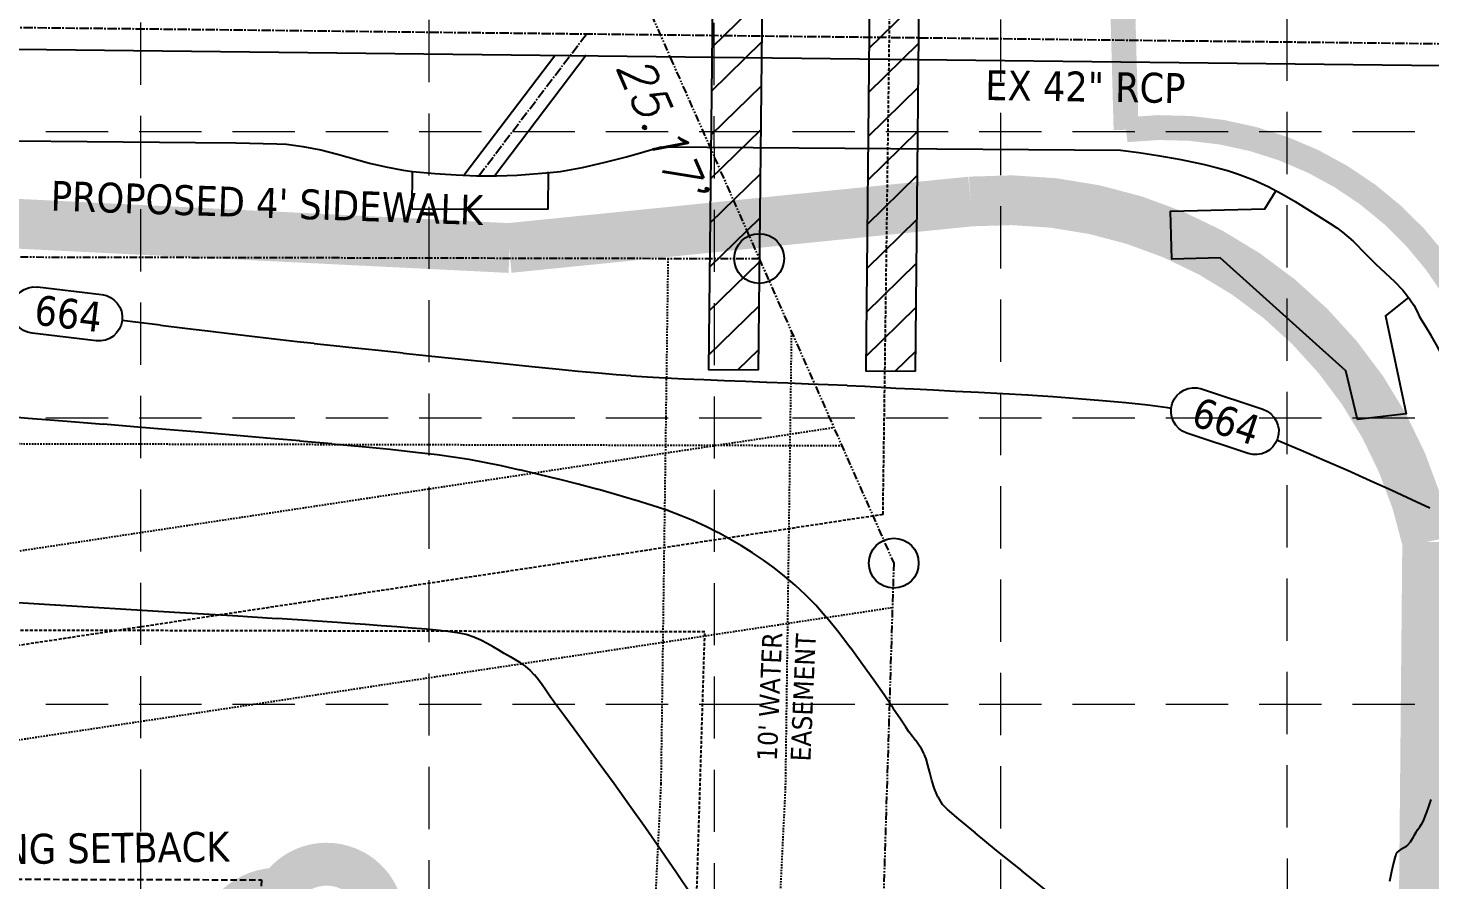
# Model space of a CAD drawing. Header units: inches. Extents: x 6967 to 7890, y 13663 to 15138.
# Drawn here: x 7672.6 to 7785.3, y 14225.4 to 14293.8 of the extents above; entities that cross this region are included whole.
import ezdxf
from ezdxf.enums import TextEntityAlignment as Align

# ---------------------------------------------------------------- set-up
doc = ezdxf.new("R2010")
doc.units = ezdxf.units.IN
doc.header["$MEASUREMENT"] = 0
for name, pattern in [('CENTER2', [1.125, 0.75, -0.125, 0.125, -0.125]), ('DASHED', [0.75, 0.5, -0.25]), ('DASHED2', [0.375, 0.25, -0.125]), ('HIDDEN', [0.375, 0.25, -0.125]), ('xGWI003pt$0$HIDDEN2', [0.1875, 0.125, -0.0625]), ('xGWI003pt$0$PHANTOM2', [1.25, 0.625, -0.125, 0.125, -0.125, 0.125, -0.125]), ('XGWI003WS$0$DASHED2', [0.375, 0.25, -0.125])]:
    doc.linetypes.add(name, pattern=pattern)
for name, color, linetype in [('C-ANNO-EASE-N', 6, 'Continuous'), ('C-ANNO-STRM-N', 7, 'Continuous'), ('C-SITE-BLDG-STBK-N', 7, 'DASHED'), ('C-SITE-LSCP-STBK-N', 2, 'HIDDEN'), ('C-SITE-STBK-LSCP-N', 7, 'DASHED2'), ('EC', 35, 'Continuous'), ('GRID', 254, 'HIDDEN'), ('INLET PROTECTION', 5, 'Continuous'), ('LIMITS OF DISTURBANCE', 1, 'HIDDEN'), ('PC', 35, 'Continuous'), ('SILT FENCE', 200, 'Continuous'), ('V-ROAD-BACK-P', 2, 'Continuous'), ('V-STRM-CNTR-E', 11, 'CENTER2'), ('V-STRM-INLT-E', 15, 'Continuous'), ('V-STRM-UNDR-E', 15, 'Continuous'), ('xGWI003pt$0$C-BNDY-E', 3, 'xGWI003pt$0$PHANTOM2'), ('xGWI003pt$0$C-EASE-SSWR-N', 7, 'xGWI003pt$0$HIDDEN2'), ('xGWI003pt$0$C-EASE-WATR-N', 2, 'xGWI003pt$0$HIDDEN2'), ('xGWI003pt$0$C-ESMT-ELEC', 14, 'xGWI003pt$0$HIDDEN2'), ('xGWI003pt$0$C-RWAY-DCTD-E', 6, 'xGWI003pt$0$PHANTOM2'), ('xGWI003pt$0$FROW-DIM', 1, 'Continuous'), ('XGWI003WS$0$C-SSWR-MAIN-N', 3, 'XGWI003WS$0$DASHED2'), ('XGWI003WS$0$C-UTIL-BORE-N', 6, 'Continuous')]:
    doc.layers.add(name, color=color, linetype=linetype)
doc.styles.add('L100', font='TAHOMA.TTF', dxfattribs={"height": 4})
doc.styles.add('L40', font='TAHOMA.TTF', dxfattribs={"height": 1.6})
doc.styles.add('L50', font='TAHOMA.TTF', dxfattribs={"height": 2})
doc.styles.add('L60', font='TAHOMA.TTF', dxfattribs={"height": 2.4})
doc.styles.add('xGWI003pt$0$TEXT80', font='simplex.shx', dxfattribs={"oblique": 13, "height": 112})

msp = doc.modelspace()

# ---------------------------------------------------------------- hatches: boundary and pattern name
at = {"layer": 'XGWI003WS$0$C-UTIL-BORE-N'}
h = msp.add_hatch(dxfattribs=at)
h.set_pattern_fill('ANSI31', color=256, scale=20, angle=-0.5862, style=0)
h.set_pattern_definition([(44.413774, (-146.4513, 79.9115), (-1.7495877, 1.78576116), [])])
h.paths.add_polyline_path([(7743.97, 14266.24), (7745.6, 14431.23), (7741.6, 14431.26), (7739.97, 14266.27)])
h = msp.add_hatch(dxfattribs=at)
h.set_pattern_fill('ANSI31', color=256, scale=20, angle=-0.643, style=0)
h.set_pattern_definition([(44.356957, (-173.1588, 87.8438), (-1.747816, 1.78749525), [])])
h.paths.add_polyline_path([(7731.34, 14266.35), (7733.02, 14421.34), (7729.02, 14421.37), (7727.34, 14266.38)])

# ---------------------------------------------------------------- linework, layer by layer
at = {"layer": 'C-SITE-BLDG-STBK-N'}
for p, q in [((7654.42, 14225.45), (7691.41, 14225.37)), ((7691.41, 14225.37), (7685.32, 14027.58))]:
    msp.add_line(p, q, dxfattribs=at)
at = {"layer": 'C-SITE-LSCP-STBK-N', "color": 253}
for p, q in [((7727.04, 14245.29), (7654.47, 14245.45)), ((7719.75, 14008.77), (7727.04, 14245.29))]:
    msp.add_line(p, q, dxfattribs=at)
at = {"layer": 'defpoints'}
for centre in [(7731.4, 14275.28), (7742.22, 14250.81)]:
    msp.add_circle(centre, 2, dxfattribs=at)
at = {"layer": 'EC', "color": 35, "elevation": 664}
for points in [[(7785.38, 14231.83), (7785.19, 14231.25)], [(7785.01, 14230.74), (7784.85, 14230.33)], [(7784.73, 14230.06), (7784.6, 14229.81)], [(7783.71, 14228.4), (7783.5, 14228.16)], [(7783.87, 14228.65), (7783.71, 14228.4)], [(7784.33, 14229.4), (7784.18, 14229.17)], [(7782.23, 14226.04), (7782.05, 14225.22)]]:
    msp.add_lwpolyline(points, dxfattribs=at)
at = {"layer": 'EC', "color": 35, "extrusion": (0.941402, -0.337287, 0), "elevation": 2528.98}
msp.add_lwpolyline([(16023.17, 664), (16022.62, 664)], dxfattribs=at)
at = {"layer": 'EC', "color": 35, "extrusion": (0.822625, -0.568584, 0), "elevation": -1687.01}
msp.add_lwpolyline([(16131.76, 664), (16131.51, 664)], dxfattribs=at)
at = {"layer": 'EC', "color": 35, "extrusion": (0.846026, -0.533142, 0), "elevation": -1000.53}
msp.add_lwpolyline([(16189.09, 664), (16188.84, 664)], dxfattribs=at)
at = {"layer": 'EC', "color": 35, "extrusion": (0.919283, -0.393597, 0), "elevation": 1555.47}
msp.add_lwpolyline([(16145.79, 664), (16145.5, 664)], dxfattribs=at)
at = {"layer": 'EC', "color": 35, "extrusion": (0.862813, -0.505524, 0), "elevation": -476.9}
msp.add_lwpolyline([(16211.88, 664), (16211.59, 664)], dxfattribs=at)
at = {"layer": 'EC', "color": 35, "extrusion": (0.8549, -0.518792, 0), "elevation": -727.29}
msp.add_lwpolyline([(16202.89, 664), (16202.58, 664)], dxfattribs=at)
at = {"layer": 'EC', "color": 35, "extrusion": (0.933605, -0.358303, 0), "elevation": 2168.13}
msp.add_lwpolyline([(16071.39, 664), (16071.11, 664)], dxfattribs=at)
at = {"layer": 'EC', "color": 35, "extrusion": (0.729327, -0.684165, 0), "elevation": -4057.89}
msp.add_lwpolyline([(15701.37, 664), (15701.09, 664)], dxfattribs=at)
at = {"layer": 'EC', "color": 35, "extrusion": (0.524746, -0.851259, 0), "elevation": -8027.47}
msp.add_lwpolyline([(14091.37, 664), (14091.11, 664)], dxfattribs=at)
at = {"layer": 'EC', "color": 35, "extrusion": (0.487101, -0.873346, 0), "elevation": -8634.7}
msp.add_lwpolyline([(13727.94, 664), (13727.67, 664)], dxfattribs=at)
at = {"layer": 'EC', "color": 35, "extrusion": (0.629684, -0.776851, 0), "elevation": -6152.01}
msp.add_lwpolyline([(15005.87, 664), (15005.57, 664)], dxfattribs=at)
at = {"layer": 'EC', "color": 35, "extrusion": (0.975448, -0.220231, 0), "elevation": 4458.14}
msp.add_lwpolyline([(15591.35, 664), (15590.65, 664)], dxfattribs=at)
at = {"layer": 'EC', "color": 35, "extrusion": (0.968078, -0.25065, 0), "elevation": 3968.02}
msp.add_lwpolyline([(15723.75, 664), (15723.23, 664)], dxfattribs=at)
at = {"layer": 'GRID', "color": 252, "linetype": 'HIDDEN', "lineweight": 0, "ltscale": 20}
for p, q in [((7704.94, 13779.45), (7704.77, 15114.09)), ((7727.82, 13779.21), (7727.77, 15114.09)), ((7750.84, 13779.49), (7750.77, 15114.09)), ((7773.89, 13779.57), (7773.77, 15114.09)), ((7681.73, 13779.24), (7681.66, 15113.57)), ((6991.59, 14285.49), (7865.68, 14285.49)), ((6991.59, 14262.49), (7865.68, 14262.49)), ((6991.59, 14239.48), (7865.68, 14239.48))]:
    msp.add_line(p, q, dxfattribs=at)
at = {"layer": 'INLET PROTECTION', "color": 170, "ltscale": 100, "const_width": 3.45}
msp.add_lwpolyline([(7701.16, 14221.8, 0.520567), (7701.16, 14221.8, 0.765195), (7692.88, 14224.62, 0.417879), (7687.8, 14219.7, 0.6649), (7693.08, 14212.38, 0.744833), (7699.52, 14204.6, 0.975642), (7708.53, 14204.66, 0.520567), (7713.01, 14211.24, 0.520567), (7708.63, 14214.96, 0.540264), (7701.16, 14221.8)], format="xyb", close=True, dxfattribs=at)
at = {"layer": 'LIMITS OF DISTURBANCE', "linetype": 'DASHED', "ltscale": 25, "const_width": 2}
msp.add_lwpolyline([(7470.5, 14064.56), (7646.85, 14024.45), (7787.41, 13990.18), (7791.29, 14258.17, 0.452986), (7760.89, 14285.63), (7756.8, 14435.94), (7759.66, 14613.39), (7774.17, 14755.27)], format="xyb", dxfattribs=at)
at = {"layer": 'PC', "color": 25, "linetype": 'Continuous', "extrusion": (-0.118468, -0.992958, 0)}
for points, elevation in [([(5928.48, 664), (5933.67, 664)], -15081.54), ([(5933.67, 664), (5928.48, 664)], -15077.8)]:
    msp.add_lwpolyline(points, dxfattribs=dict(at, elevation=elevation))
at = {"layer": 'PC', "color": 25, "extrusion": (-0.121401, -0.992604, 0), "elevation": -15097.13}
msp.add_lwpolyline([(5891.85, 664), (5890.98, 664)], dxfattribs=at)
at = {"layer": 'PC', "color": 25}
for points, elevation in [([(7683.29, 14269.92), (7681.07, 14270.19)], 664), ([(7692.9, 14268.75), (7691.3, 14268.94)], 664), ([(7694.27, 14268.6), (7692.9, 14268.75)], 664), ([(7711.13, 14266.79), (7709.05, 14267.01)], 664), ([(7715.06, 14266.39), (7713.14, 14266.58)], 664), ([(7716.85, 14266.22), (7715.06, 14266.39)], 664), ([(7718.48, 14266.07), (7716.85, 14266.22)], 664), ([(7719.91, 14265.94), (7718.48, 14266.07)], 664), ([(7726.96, 14265.53), (7725.36, 14265.6)], 664), ([(7743.81, 14264.78), (7742.4, 14264.85)], 664), ([(7745.41, 14264.7), (7743.81, 14264.78)], 664), ([(7747.16, 14264.61), (7745.41, 14264.7)], 664), ([(7750.98, 14264.41), (7749.03, 14264.52)], 664), ([(7757.02, 14264.02), (7755.01, 14264.17)], 664), ([(7676.46, 14262.14), (7674.42, 14262.3)], 665), ([(7764.51, 14263.24), (7764.25, 14263.28)], 664), ([(7683.73, 14261.55), (7681.16, 14261.76)], 665), ([(7686.4, 14261.33), (7683.73, 14261.55)], 665), ([(7694.48, 14260.63), (7691.81, 14260.86)], 665), ([(7701.75, 14259.93), (7699.49, 14260.15)], 665), ([(7703.78, 14259.71), (7701.75, 14259.93)], 665), ([(7705.54, 14259.5), (7703.78, 14259.71)], 665), ([(7708.08, 14259.14), (7706.99, 14259.31)], 665), ([(7710.69, 14258.62), (7709.33, 14258.9)], 665), ([(7776.82, 14259.07), (7774.95, 14259.87)], 664), ([(7713.69, 14257.94), (7712.16, 14258.3)], 665), ([(7718.43, 14256.73), (7716.85, 14257.15)], 665), ([(7722.8, 14255.44), (7721.43, 14255.87)], 665), ([(7785.31, 14255.23), (7783.86, 14255.9)], 664), ([(7729.06, 14252.74), (7728.1, 14253.26)], 665), ([(7733.44, 14249.76), (7732.6, 14250.43)], 665), ([(7734.29, 14249.04), (7733.44, 14249.76)], 665), ([(7735.14, 14248.27), (7734.29, 14249.04)], 665), ([(7689.09, 14246.57), (7684.86, 14246.83)], 666), ([(7737.8, 14245.23), (7736.86, 14246.4)], 665), ([(7695.5, 14246.17), (7692.67, 14246.35)], 666), ([(7698.52, 14245.97), (7697.48, 14246.04)], 666), ([(7701.02, 14245.78), (7699.76, 14245.87)], 666), ([(7703.5, 14245.59), (7702.28, 14245.69)], 666), ([(7707.86, 14245.07), (7707.32, 14245.19)], 666), ([(7711.83, 14243.04), (7711.41, 14243.28)], 666), ([(7712.22, 14242.81), (7711.83, 14243.04)], 666), ([(7739.7, 14242.68), (7738.76, 14243.97)], 665), ([(7713.36, 14241.82), (7713.02, 14242.17)], 666), ([(7740.61, 14241.41), (7739.7, 14242.68)], 665), ([(7741.44, 14240.22), (7740.61, 14241.41)], 665), ([(7742.16, 14239.15), (7741.44, 14240.22)], 665), ([(7715.23, 14239.23), (7714.93, 14239.63)], 666), ([(7715.78, 14238.49), (7715.23, 14239.23)], 666), ([(7716.54, 14237.46), (7715.78, 14238.49)], 666), ([(7717.48, 14236.19), (7716.54, 14237.46)], 666), ([(7743.19, 14237.62), (7742.76, 14238.27)], 665), ([(7743.44, 14237.27), (7743.19, 14237.62)], 665), ([(7743.72, 14236.89), (7743.44, 14237.27)], 665), ([(7743.98, 14236.56), (7743.72, 14236.89)], 665), ([(7744.44, 14235.89), (7744.21, 14236.24)], 665), ([(7744.67, 14235.48), (7744.44, 14235.89)], 665), ([(7719.74, 14233.08), (7718.55, 14234.71)], 666), ([(7745.11, 14233.99), (7744.96, 14234.58)], 665), ([(7745.28, 14233.35), (7745.11, 14233.99)], 665), ([(7752.53, 14226.08), (7750.49, 14227.73)], 665)]:
    msp.add_lwpolyline(points, dxfattribs=dict(at, elevation=elevation))
at = {"layer": 'PC', "color": 25, "extrusion": (-0.122268, -0.992497, 0), "elevation": -15102.27}
msp.add_lwpolyline([(5883.07, 664), (5880.89, 664)], dxfattribs=at)
at = {"layer": 'PC', "color": 25, "extrusion": (-0.121971, -0.992534, 0), "elevation": -15100.51}
msp.add_lwpolyline([(5889.69, 664), (5887.59, 664)], dxfattribs=at)
at = {"layer": 'PC', "color": 25, "extrusion": (-0.121098, -0.992641, 0), "elevation": -15095.33}
msp.add_lwpolyline([(5904.94, 664), (5902.96, 664)], dxfattribs=at)
at = {"layer": 'PC', "color": 25, "extrusion": (-0.119478, -0.992837, 0), "elevation": -15085.67}
msp.add_lwpolyline([(5931.38, 664), (5929.57, 664)], dxfattribs=at)
at = {"layer": 'PC', "color": 25, "extrusion": (-0.108943, -0.994048, 0), "elevation": -15021.91}
msp.add_lwpolyline([(6095.38, 664), (6094.02, 664)], dxfattribs=at)
at = {"layer": 'PC', "color": 25, "extrusion": (-0.108734, -0.994071, 0), "elevation": -15020.62}
msp.add_lwpolyline([(6100.11, 664), (6098.54, 664)], dxfattribs=at)
at = {"layer": 'PC', "color": 25, "extrusion": (-0.108375, -0.99411, 0), "elevation": -15018.42}
msp.add_lwpolyline([(6107.28, 664), (6105.53, 664)], dxfattribs=at)
at = {"layer": 'PC', "color": 25, "extrusion": (-0.107888, -0.994163, 0), "elevation": -15015.43}
msp.add_lwpolyline([(6116.52, 664), (6114.63, 664)], dxfattribs=at)
at = {"layer": 'PC', "color": 25, "extrusion": (-0.107276, -0.994229, 0), "elevation": -15011.66}
msp.add_lwpolyline([(6127.76, 664), (6125.77, 664)], dxfattribs=at)
at = {"layer": 'PC', "color": 25, "extrusion": (-0.106528, -0.99431, 0), "elevation": -15007.04}
msp.add_lwpolyline([(6141.13, 664), (6139.06, 664)], dxfattribs=at)
at = {"layer": 'PC', "color": 25, "extrusion": (-0.105621, -0.994406, 0), "elevation": -15001.44}
msp.add_lwpolyline([(6156.91, 664), (6154.8, 664)], dxfattribs=at)
at = {"layer": 'PC', "color": 25, "extrusion": (-0.104522, -0.994523, 0), "elevation": -14994.63}
msp.add_lwpolyline([(6175.6, 664), (6173.49, 664)], dxfattribs=at)
at = {"layer": 'PC', "color": 25, "extrusion": (-0.101511, -0.994834, 0), "elevation": -14975.86}
msp.add_lwpolyline([(6225.08, 664), (6223.06, 664)], dxfattribs=at)
at = {"layer": 'PC', "color": 25, "extrusion": (-0.079694, -0.996819, 0), "elevation": -14835.8}
msp.add_lwpolyline([(6559.64, 664), (6558.44, 664)], dxfattribs=at)
at = {"layer": 'PC', "color": 25, "extrusion": (-0.06731, -0.997732, 0), "elevation": -14753.2}
msp.add_lwpolyline([(6744.66, 664), (6743.36, 664)], dxfattribs=at)
at = {"layer": 'PC', "color": 25, "extrusion": (-0.056959, -0.998377, 0), "elevation": -14682.46}
msp.add_lwpolyline([(6898.74, 664), (6897.31, 664)], dxfattribs=at)
at = {"layer": 'PC', "color": 25, "extrusion": (-0.049583, -0.99877, 0), "elevation": -14631.1}
msp.add_lwpolyline([(7008.53, 664), (7007.01, 664)], dxfattribs=at)
at = {"layer": 'PC', "color": 25, "extrusion": (-0.040728, -0.99917, 0), "elevation": -14568.4}
msp.add_lwpolyline([(7141.2, 664), (7139.54, 664)], dxfattribs=at)
at = {"layer": 'PC', "color": 25, "extrusion": (-0.038454, -0.99926, 0), "elevation": -14552.11}
msp.add_lwpolyline([(7176.02, 664), (7174.33, 664)], dxfattribs=at)
at = {"layer": 'PC', "color": 25, "extrusion": (-0.037353, -0.999302, 0), "elevation": -14544.19}
msp.add_lwpolyline([(7193.75, 664), (7192.05, 664)], dxfattribs=at)
at = {"layer": 'PC', "color": 25, "extrusion": (-0.03736, -0.999302, 0), "elevation": -14544.24}
msp.add_lwpolyline([(7195.35, 664), (7193.66, 664)], dxfattribs=at)
at = {"layer": 'PC', "color": 25, "extrusion": (-0.038496, -0.999259, 0), "elevation": -14552.41}
msp.add_lwpolyline([(7180.47, 664), (7178.81, 664)], dxfattribs=at)
at = {"layer": 'PC', "color": 25, "extrusion": (-0.040876, -0.999164, 0), "elevation": -14569.47}
msp.add_lwpolyline([(7147.38, 664), (7145.78, 664)], dxfattribs=at)
at = {"layer": 'PC', "color": 25, "extrusion": (-0.044736, -0.998999, 0), "elevation": -14596.98}
msp.add_lwpolyline([(7092.57, 664), (7091.04, 664)], dxfattribs=at)
at = {"layer": 'PC', "color": 25, "extrusion": (-0.050486, -0.998725, 0), "elevation": -14637.56}
msp.add_lwpolyline([(7009.85, 664), (7008.42, 664)], dxfattribs=at)
at = {"layer": 'PC', "color": 25, "extrusion": (-0.058835, -0.998268, 0), "elevation": -14695.67}
msp.add_lwpolyline([(6888.52, 664), (6887.21, 664)], dxfattribs=at)
at = {"layer": 'PC', "color": 25, "extrusion": (-0.05905, -0.998255, 0), "elevation": -14697.15}
msp.add_lwpolyline([(6886.55, 664), (6885.35, 664)], dxfattribs=at)
at = {"layer": 'PC', "color": 25, "extrusion": (-0.050835, -0.998707, 0), "elevation": -14639.99}
msp.add_lwpolyline([(7013.88, 664), (7012.01, 664)], dxfattribs=at)
at = {"layer": 'PC', "color": 25, "linetype": 'Continuous', "elevation": 664}
for points in [[(7766.96, 14264.82), (7771.88, 14263.18)], [(7770.7, 14259.63), (7765.78, 14261.26)]]:
    msp.add_lwpolyline(points, dxfattribs=at)
at = {"layer": 'PC', "color": 25, "extrusion": (-0.057755, -0.998331, 0), "elevation": -14688.26}
msp.add_lwpolyline([(6916.21, 664), (6914.2, 664)], dxfattribs=at)
at = {"layer": 'PC', "color": 25, "extrusion": (-0.063432, -0.997986, 0), "elevation": -14727.36}
msp.add_lwpolyline([(6834.58, 664), (6832.55, 664)], dxfattribs=at)
at = {"layer": 'PC', "color": 25, "extrusion": (-0.080417, -0.996761, 0), "elevation": -14841.62}
msp.add_lwpolyline([(6586.8, 664), (6584.83, 664)], dxfattribs=at)
at = {"layer": 'PC', "color": 25, "extrusion": (-0.092779, -0.995687, 0), "elevation": -14922.21}
msp.add_lwpolyline([(6404.02, 664), (6402.13, 664)], dxfattribs=at)
at = {"layer": 'PC', "color": 25, "extrusion": (-0.10898, -0.994044, 0), "elevation": -15024.51}
msp.add_lwpolyline([(6161.96, 664), (6160.18, 664)], dxfattribs=at)
at = {"layer": 'PC', "color": 25, "extrusion": (-0.130747, -0.991416, 0), "elevation": -15156}
msp.add_lwpolyline([(5832.71, 664), (5831.08, 664)], dxfattribs=at)
at = {"layer": 'PC', "color": 25, "extrusion": (-0.076174, -0.997095, 0), "elevation": -14805.46}
msp.add_lwpolyline([(6563.93, 665), (6562.47, 665)], dxfattribs=at)
at = {"layer": 'PC', "color": 25, "extrusion": (-0.077257, -0.997011, 0), "elevation": -14812.58}
msp.add_lwpolyline([(6549.62, 665), (6547.84, 665)], dxfattribs=at)
at = {"layer": 'PC', "color": 25, "extrusion": (-0.079353, -0.996847, 0), "elevation": -14826.31}
msp.add_lwpolyline([(6522.78, 665), (6520.51, 665)], dxfattribs=at)
at = {"layer": 'PC', "color": 25, "extrusion": (-0.080494, -0.996755, 0), "elevation": -14833.78}
msp.add_lwpolyline([(6508.24, 665), (6505.79, 665)], dxfattribs=at)
at = {"layer": 'PC', "color": 25, "extrusion": (-0.084845, -0.996394, 0), "elevation": -14862.06}
msp.add_lwpolyline([(6451.4, 665), (6448.68, 665)], dxfattribs=at)
at = {"layer": 'PC', "color": 25, "extrusion": (-0.086792, -0.996226, 0), "elevation": -14874.64}
msp.add_lwpolyline([(6425.07, 665), (6422.35, 665)], dxfattribs=at)
at = {"layer": 'PC', "color": 25, "extrusion": (-0.091999, -0.995759, 0), "elevation": -14908.03}
msp.add_lwpolyline([(6352.47, 665), (6349.88, 665)], dxfattribs=at)
at = {"layer": 'PC', "color": 25, "extrusion": (-0.095618, -0.995418, 0), "elevation": -14931.02}
msp.add_lwpolyline([(6300.69, 665), (6298.24, 665)], dxfattribs=at)
at = {"layer": 'PC', "color": 25, "extrusion": (-0.366913, -0.930255, 0), "elevation": -16118.08}
msp.add_lwpolyline([(1998.56, 664), (1998.46, 664)], dxfattribs=at)
at = {"layer": 'PC', "color": 25, "extrusion": (-0.382211, -0.924075, 0), "elevation": -16148.86}
msp.add_lwpolyline([(1734.36, 664), (1732.37, 664)], dxfattribs=at)
at = {"layer": 'PC', "color": 25, "extrusion": (-0.130385, -0.991463, 0), "elevation": -15142.46}
msp.add_lwpolyline([(5782, 665), (5780.53, 665)], dxfattribs=at)
at = {"layer": 'PC', "color": 25, "extrusion": (0.187379, 0.982288, 0), "elevation": 15450.91}
msp.add_lwpolyline([(-4900.96, 665), (-4899.7, 665)], dxfattribs=at)
at = {"layer": 'PC', "color": 25, "extrusion": (-0.402372, -0.915476, 0), "elevation": -16183.01}
msp.add_lwpolyline([(1384.07, 664), (1382.03, 664)], dxfattribs=at)
at = {"layer": 'PC', "color": 25, "extrusion": (-0.21508, -0.976596, 0), "elevation": -15583.33}
msp.add_lwpolyline([(4464.99, 665), (4463.49, 665)], dxfattribs=at)
at = {"layer": 'PC', "color": 25, "extrusion": (-0.236498, -0.971632, 0), "elevation": -15677.74}
msp.add_lwpolyline([(4124.51, 665), (4122.89, 665)], dxfattribs=at)
at = {"layer": 'PC', "color": 25, "extrusion": (0.408953, 0.912555, 0), "elevation": 16192.56}
msp.add_lwpolyline([(-1269.52, 664), (-1267.52, 664)], dxfattribs=at)
at = {"layer": 'PC', "color": 25, "extrusion": (-0.246764, -0.969076, 0), "elevation": -15720.5}
msp.add_lwpolyline([(3960.07, 665), (3958.43, 665)], dxfattribs=at)
at = {"layer": 'PC', "color": 25, "extrusion": (-0.269143, -0.9631, 0), "elevation": -15808.03}
msp.add_lwpolyline([(3598.11, 665), (3596.51, 665)], dxfattribs=at)
at = {"layer": 'PC', "color": 25, "extrusion": (-0.413763, -0.910384, 0), "elevation": -16199.03}
msp.add_lwpolyline([(1185.96, 664), (1184.05, 664)], dxfattribs=at)
at = {"layer": 'PC', "color": 25, "extrusion": (0.416927, 0.90894, 0), "elevation": 16203.06}
msp.add_lwpolyline([(-1131.4, 664), (-1129.62, 664)], dxfattribs=at)
at = {"layer": 'PC', "color": 25, "extrusion": (0.282519, 0.959262, 0), "elevation": 15856.56}
msp.add_lwpolyline([(-3379.31, 665), (-3377.78, 665)], dxfattribs=at)
at = {"layer": 'PC', "color": 25, "extrusion": (-0.318815, -0.947817, 0), "elevation": -15973.7}
msp.add_lwpolyline([(2776.27, 665), (2774.96, 665)], dxfattribs=at)
at = {"layer": 'PC', "color": 25, "extrusion": (-0.345879, -0.938279, 0), "elevation": -16046.78}
msp.add_lwpolyline([(2317.96, 665), (2316.79, 665)], dxfattribs=at)
at = {"layer": 'PC', "color": 25, "extrusion": (-0.384725, -0.923031, 0), "elevation": -16129.52}
msp.add_lwpolyline([(1647.44, 665), (1646.44, 665)], dxfattribs=at)
at = {"layer": 'PC', "color": 25, "extrusion": (0.422089, 0.906554, 0), "elevation": 16183.33}
msp.add_lwpolyline([(-988.69, 665), (-987.54, 665)], dxfattribs=at)
at = {"layer": 'PC', "color": 25, "extrusion": (0.445884, 0.895091, 0), "elevation": 16203.79}
msp.add_lwpolyline([(-562.06, 665), (-560.95, 665)], dxfattribs=at)
at = {"layer": 'PC', "color": 25, "extrusion": (-0.500951, -0.865476, 0), "elevation": -16207.28}
msp.add_lwpolyline([(-449.55, 665), (-450.62, 665)], dxfattribs=at)
at = {"layer": 'PC', "color": 25, "extrusion": (-0.530926, -0.847418, 0), "elevation": -16181.63}
msp.add_lwpolyline([(-1015.29, 665), (-1016.34, 665)], dxfattribs=at)
at = {"layer": 'PC', "color": 25, "extrusion": (0.56143, 0.827524, 0), "elevation": 16133.93}
msp.add_lwpolyline([(1602.77, 665), (1603.82, 665)], dxfattribs=at)
at = {"layer": 'PC', "color": 25, "extrusion": (-0.59158, -0.806247, 0), "elevation": -16063.81}
msp.add_lwpolyline([(-2195.88, 665), (-2196.95, 665)], dxfattribs=at)
at = {"layer": 'PC', "color": 25, "extrusion": (-0.061416, -0.998112, 0), "elevation": -14691.91}
msp.add_lwpolyline([(6785.33, 666), (6779.74, 666)], dxfattribs=at)
at = {"layer": 'PC', "color": 25, "extrusion": (0.714867, 0.69926, 0), "elevation": 15492.85}
msp.add_lwpolyline([(4775.57, 665), (4776.75, 665)], dxfattribs=at)
at = {"layer": 'PC', "color": 25, "extrusion": (-0.061509, -0.998107, 0), "elevation": -14692.54}
msp.add_lwpolyline([(6789.21, 666), (6783.97, 666)], dxfattribs=at)
at = {"layer": 'PC', "color": 25, "extrusion": (-0.061668, -0.998097, 0), "elevation": -14693.62}
msp.add_lwpolyline([(6791.66, 666), (6786.87, 666)], dxfattribs=at)
at = {"layer": 'PC', "color": 25, "extrusion": (-0.062348, -0.998054, 0), "elevation": -14698.25}
msp.add_lwpolyline([(6789.48, 666), (6785.89, 666)], dxfattribs=at)
at = {"layer": 'PC', "color": 25, "extrusion": (0.755119, 0.655588, 0), "elevation": 15182.01}
msp.add_lwpolyline([(5685.54, 665), (5686.91, 665)], dxfattribs=at)
at = {"layer": 'PC', "color": 25, "extrusion": (-0.064645, -0.997908, 0), "elevation": -14713.85}
msp.add_lwpolyline([(6760.45, 666), (6758.46, 666)], dxfattribs=at)
at = {"layer": 'PC', "color": 25, "extrusion": (-0.076462, -0.997072, 0), "elevation": -14792.91}
msp.add_lwpolyline([(6587.94, 666), (6586.7, 666)], dxfattribs=at)
at = {"layer": 'PC', "color": 25, "extrusion": (-0.073224, -0.997316, 0), "elevation": -14771.44}
msp.add_lwpolyline([(6638.48, 666), (6637.22, 666)], dxfattribs=at)
at = {"layer": 'PC', "color": 25, "extrusion": (-0.082848, -0.996562, 0), "elevation": -14834.84}
msp.add_lwpolyline([(6497.94, 666), (6496.79, 666)], dxfattribs=at)
at = {"layer": 'PC', "color": 25, "extrusion": (-0.094489, -0.995526, 0), "elevation": -14909.77}
msp.add_lwpolyline([(6325.18, 666), (6324.13, 666)], dxfattribs=at)
at = {"layer": 'PC', "color": 25, "extrusion": (-0.113995, -0.993481, 0), "elevation": -15030.95}
msp.add_lwpolyline([(6032.46, 666), (6031.55, 666)], dxfattribs=at)
at = {"layer": 'PC', "color": 25, "extrusion": (-0.147939, -0.988997, 0), "elevation": -15228.65}
msp.add_lwpolyline([(5515.1, 666), (5514.35, 666)], dxfattribs=at)
at = {"layer": 'PC', "color": 25, "extrusion": (-0.31794, -0.948111, 0), "elevation": -15956.54}
msp.add_lwpolyline([(2779.48, 666), (2778.83, 666)], dxfattribs=at)
at = {"layer": 'PC', "color": 25, "extrusion": (0.395788, 0.918342, 0), "elevation": 16132.58}
msp.add_lwpolyline([(-1441.68, 666), (-1441.07, 666)], dxfattribs=at)
at = {"layer": 'PC', "color": 25, "extrusion": (-0.456661, -0.889641, 0), "elevation": -16193.01}
msp.add_lwpolyline([(353.89, 666), (353.31, 666)], dxfattribs=at)
at = {"layer": 'PC', "color": 25, "extrusion": (-0.497507, -0.86746, 0), "elevation": -16191.97}
msp.add_lwpolyline([(-398.38, 666), (-398.94, 666)], dxfattribs=at)
at = {"layer": 'PC', "color": 25, "extrusion": (0.795433, 0.606042, 0), "elevation": 14788.1}
msp.add_lwpolyline([(6640.11, 665), (6641.69, 665)], dxfattribs=at)
at = {"layer": 'PC', "color": 25, "extrusion": (-0.516101, -0.856528, 0), "elevation": -16179.61}
msp.add_lwpolyline([(-746.99, 666), (-747.52, 666)], dxfattribs=at)
at = {"layer": 'PC', "color": 25, "extrusion": (0.510053, 0.860143, 0), "elevation": 16184.47}
msp.add_lwpolyline([(632.47, 666), (632.97, 666)], dxfattribs=at)
at = {"layer": 'PC', "color": 25, "extrusion": (0.488342, 0.872652, 0), "elevation": 16195.23}
msp.add_lwpolyline([(226.22, 666), (226.78, 666)], dxfattribs=at)
at = {"layer": 'PC', "color": 25, "extrusion": (0.583201, 0.812328, 0), "elevation": 16067.6}
msp.add_lwpolyline([(2041.08, 666), (2041.56, 666)], dxfattribs=at)
at = {"layer": 'PC', "color": 25, "extrusion": (-0.653089, -0.757281, 0), "elevation": -15822.62}
msp.add_lwpolyline([(-3460.48, 666), (-3461.02, 666)], dxfattribs=at)
at = {"layer": 'PC', "color": 25, "extrusion": (0.772362, 0.635182, 0), "elevation": 15003.66}
msp.add_lwpolyline([(6099.97, 666), (6100.46, 666)], dxfattribs=at)
at = {"layer": 'PC', "color": 25, "extrusion": (0.807218, 0.590253, 0), "elevation": 14632.67}
msp.add_lwpolyline([(6942.43, 666), (6942.93, 666)], dxfattribs=at)
at = {"layer": 'PC', "color": 25, "extrusion": (0.824639, 0.565659, 0), "elevation": 14416.81}
msp.add_lwpolyline([(7379.72, 666), (7380.25, 666)], dxfattribs=at)
at = {"layer": 'PC', "color": 25, "extrusion": (0.827647, 0.561248, 0), "elevation": 14377.2}
msp.add_lwpolyline([(7456.01, 666), (7456.58, 666)], dxfattribs=at)
at = {"layer": 'PC', "color": 25, "extrusion": (0.818891, 0.573949, 0), "elevation": 14490.51}
msp.add_lwpolyline([(7232.73, 666), (7233.34, 666)], dxfattribs=at)
at = {"layer": 'PC', "color": 25, "extrusion": (0.828562, 0.559897, 0), "elevation": 14387.32}
msp.add_lwpolyline([(7462.14, 665), (7463.21, 665)], dxfattribs=at)
at = {"layer": 'PC', "color": 25, "extrusion": (0.80463, 0.593776, 0), "elevation": 14684.37}
msp.add_lwpolyline([(6856.58, 665), (6856.97, 665)], dxfattribs=at)
at = {"layer": 'PC', "color": 25, "extrusion": (0.807075, 0.590449, 0), "elevation": 14634.32}
msp.add_lwpolyline([(6931.07, 666), (6932.9, 666)], dxfattribs=at)
at = {"layer": 'PC', "color": 25, "extrusion": (0.930921, 0.365221, 0), "elevation": 12408.77}
msp.add_lwpolyline([(10423.16, 665), (10423.58, 665)], dxfattribs=at)
at = {"layer": 'PC', "color": 25, "extrusion": (0.963955, 0.266066, 0), "elevation": 11253.13}
msp.add_lwpolyline([(11660.82, 665), (11661.35, 665)], dxfattribs=at)
at = {"layer": 'PC', "color": 25, "extrusion": (0.812139, 0.583464, 0), "elevation": 14573.99}
msp.add_lwpolyline([(7052.92, 666), (7055.05, 666)], dxfattribs=at)
at = {"layer": 'PC', "color": 25, "extrusion": (0.950714, 0.310069, 0), "elevation": 11776.86}
msp.add_lwpolyline([(11129.58, 665), (11130.28, 665)], dxfattribs=at)
at = {"layer": 'PC', "color": 25, "extrusion": (0.918181, 0.396162, 0), "elevation": 12750.21}
msp.add_lwpolyline([(9999, 665), (9999.71, 665)], dxfattribs=at)
at = {"layer": 'PC', "color": 25, "extrusion": (0.857289, 0.514836, 0), "elevation": 13967.53}
msp.add_lwpolyline([(8212.44, 665), (8213.16, 665)], dxfattribs=at)
at = {"layer": 'PC', "color": 25, "extrusion": (0.815588, 0.578633, 0), "elevation": 14531.87}
msp.add_lwpolyline([(7137.1, 666), (7139.3, 666)], dxfattribs=at)
at = {"layer": 'PC', "color": 25, "extrusion": (-0.703657, -0.71054, 0), "elevation": -15562.62}
msp.add_lwpolyline([(-4509.53, 665), (-4510.1, 665)], dxfattribs=at)
at = {"layer": 'PC', "color": 25, "extrusion": (-0.655466, -0.755225, 0), "elevation": -15825.22}
msp.add_lwpolyline([(-3476.37, 665), (-3477.56, 665)], dxfattribs=at)
at = {"layer": 'PC', "color": 25, "extrusion": (0.819877, 0.57254, 0), "elevation": 14478.29}
msp.add_lwpolyline([(7242.96, 666), (7245.17, 666)], dxfattribs=at)
at = {"layer": 'PC', "color": 25, "extrusion": (0.640566, 0.767903, 0), "elevation": 15890.2}
msp.add_lwpolyline([(3164.39, 665), (3166.12, 665)], dxfattribs=at)
at = {"layer": 'PC', "color": 25, "extrusion": (-0.633341, -0.773873, 0), "elevation": -15919.15}
msp.add_lwpolyline([(-3013.12, 665), (-3015.34, 665)], dxfattribs=at)
at = {"layer": 'PC', "color": 25, "extrusion": (0.825304, 0.564689, 0), "elevation": 14408.5}
msp.add_lwpolyline([(7378.63, 666), (7380.8, 666)], dxfattribs=at)
at = {"layer": 'PC', "color": 25, "extrusion": (0.832347, 0.554255, 0), "elevation": 14314.48}
msp.add_lwpolyline([(7557.36, 666), (7559.42, 666)], dxfattribs=at)
at = {"layer": 'PC', "color": 25, "extrusion": (-0.62629, -0.77959, 0), "elevation": -15945.84}
msp.add_lwpolyline([(-2862.88, 665), (-2865.86, 665)], dxfattribs=at)
at = {"layer": 'PC', "color": 25, "linetype": 'Continuous', "extrusion": (0, 0, -1)}
for centre, start, end in [((-7673.2, 14271.14, -664), 276.8037, 96.8037), ((-7678.35, 14270.53, -664), 96.8037, 276.8037), ((-7766.37, 14263.04, -664), 288.4063, 108.4063), ((-7771.29, 14261.4, -664), 108.4063, 288.4063)]:
    msp.add_arc(centre, 1.87, start, end, dxfattribs=at)
at = {"layer": 'SILT FENCE', "linetype": 'Continuous', "ltscale": 25, "const_width": 4}
msp.add_lwpolyline([(7117.6, 14220.55), (7125.36, 14241.77), (7144.64, 14284.48), (7191.6, 14377.34), (7241.14, 14390.54), (7283.26, 14368.13), (7378.58, 14333.28, 0.080719), (7711.3, 14276.13), (7748.41, 14279.87, -0.375451), (7785.09, 14252.52), (7783.08, 14036.21)], format="xyb", dxfattribs=at)
at = {"layer": 'V-ROAD-BACK-P', "color": 7}
for points in [[(7662.86, 14284.83), (7686.1, 14284.62), (7689.34, 14284.57), (7692.63, 14284.51), (7693.43, 14284.46), (7694.72, 14284.29), (7696.17, 14284.01), (7697.52, 14283.68), (7700.08, 14282.96), (7701.39, 14282.64), (7702.79, 14282.39), (7703.54, 14282.29), (7705.35, 14282.12), (7707.05, 14282), (7708.68, 14281.94), (7710.3, 14281.93), (7711.95, 14281.99), (7714.62, 14282.19), (7715.43, 14282.29), (7717.2, 14282.61), (7719.03, 14283.02), (7720.74, 14283.46), (7723.52, 14284.26), (7760.44, 14284), (7761.91, 14283.8), (7763.45, 14283.56), (7765.28, 14283.24), (7767.2, 14282.84), (7768.14, 14282.61), (7769.03, 14282.36), (7769.84, 14282.1), (7771.14, 14281.6), (7772.31, 14281.06), (7773.42, 14280.48), (7774.49, 14279.86), (7777.3, 14278.09), (7777.82, 14277.75), (7778.29, 14277.4), (7779.13, 14276.67), (7780.18, 14275.6), (7780.96, 14274.83), (7782.45, 14273.44), (7783.12, 14272.73), (7783.43, 14272.36), (7783.73, 14271.96), (7784.01, 14271.53), (7784.26, 14271.07), (7784.49, 14270.56)], [(7783.58, 14272.16), (7781.74, 14270.67), (7783.41, 14262.81), (7779.5, 14262.35), (7778.55, 14266.26), (7768.45, 14275.34), (7764.58, 14275.23), (7764.45, 14279.08), (7772.05, 14279.27), (7772.9, 14280.67)]]:
    msp.add_lwpolyline(points, dxfattribs=at)
msp.add_arc((7762.58, 14255.62), 26.52, 4.5666, 34.299, dxfattribs=at)
at = {"layer": 'V-STRM-CNTR-E', "color": 5}
msp.add_lwpolyline([(7100.21, 14355.42), (7286.42, 14353.29, 0.069019), (7572.03, 14296.22, 0.011978), (7622.78, 14294.42), (7793.15, 14292.47)], format="xyb", dxfattribs=at)
msp.add_lwpolyline([(7708.88, 14281.94), (7717.58, 14293.39)], dxfattribs=at)
at = {"layer": 'V-STRM-INLT-E', "color": 5}
for p, q in [((7703.53, 14279.29), (7703.54, 14282.29)), ((7714.46, 14279.24), (7714.47, 14282.24)), ((7703.53, 14279.29), (7714.46, 14279.24))]:
    msp.add_line(p, q, dxfattribs=at)
at = {"layer": 'V-STRM-UNDR-E', "color": 5}
msp.add_lwpolyline([(7100.19, 14353.67), (7286.12, 14351.54, 0.068951), (7571.93, 14294.48, 0.011978), (7622.76, 14292.67), (7793.14, 14290.72)], format="xyb", dxfattribs=at)
for points in [[(7707.66, 14281.98), (7714.97, 14291.61)], [(7710.14, 14281.93), (7717.5, 14291.64)]]:
    msp.add_lwpolyline(points, dxfattribs=at)
at = {"layer": 'xGWI003pt$0$C-BNDY-E', "color": 253}
for p, q in [((7654.54, 14275.45), (7731.4, 14275.28)), ((7731.4, 14275.28), (7742.22, 14250.81)), ((7742.22, 14250.81), (7734.65, 14005.26))]:
    msp.add_line(p, q, dxfattribs=at)
at = {"layer": 'xGWI003pt$0$C-EASE-SSWR-N'}
for p, q in [((7581.69, 14238.13), (7737.4, 14261.71)), ((7599.37, 14225.63), (7742.11, 14247.25))]:
    msp.add_line(p, q, dxfattribs=at)
at = {"layer": 'xGWI003pt$0$C-EASE-WATR-N', "color": 253}
for p, q in [((7723.53, 14233.08), (7724.1, 14275.29)), ((7733.53, 14232.77), (7734.02, 14269.36)), ((7722.33, 14208.45), (7723.53, 14233.08)), ((7727.27, 14104.47), (7733.53, 14232.77))]:
    msp.add_line(p, q, dxfattribs=at)
at = {"layer": 'xGWI003pt$0$C-ESMT-ELEC'}
msp.add_line((7654.5, 14260.45), (7738.04, 14260.26), dxfattribs=at)
at = {"layer": 'xGWI003pt$0$C-RWAY-DCTD-E', "color": 7}
msp.add_line((7721.23, 14298.29), (7731.4, 14275.28), dxfattribs=at)
at = {"layer": 'XGWI003WS$0$C-SSWR-MAIN-N', "color": 30}
msp.add_lwpolyline([(7772.55, 15009.92), (7771.9, 14971.26, -0.042072), (7767.67, 14929.48), (7766.57, 14923.59, 0.042072), (7762.34, 14881.8), (7760.4, 14766.16, -0.019946), (7759.27, 14746.25), (7747.11, 14620.69, 0.020781), (7745.97, 14599.95), (7741.33, 14254.71), (7560.36, 14227.31)], format="xyb", dxfattribs=at)
at = {"layer": 'XGWI003WS$0$C-UTIL-BORE-N'}
for points in [[(7743.97, 14266.24), (7745.6, 14431.23), (7741.6, 14431.26), (7739.97, 14266.27)], [(7731.34, 14266.35), (7733.02, 14421.34), (7729.02, 14421.37), (7727.34, 14266.38)]]:
    msp.add_lwpolyline(points, close=True, dxfattribs=at)

# ---------------------------------------------------------------- texts
at = {"layer": 'C-ANNO-EASE-N', "color": 7, "style": 'L40'}
for s, p in [("10' WATER ", (7732.82, 14234.89)), ('EASEMENT', (7735.52, 14234.86))]:
    msp.add_text(s, height=1.6, rotation=87.5215, dxfattribs=at).set_placement(p)
at = {"layer": 'C-ANNO-STRM-N', "style": 'L60'}
msp.add_text('EX 42" RCP', height=2.4, rotation=359.1094, dxfattribs=at).set_placement((7749.56, 14288.02))
at = {"layer": 'C-SITE-STBK-LSCP-N', "style": 'L100'}
for s, rotation, p in [("PROPOSED 4' SIDEWALK", 358.076, (7674.44, 14279.14)), ("50' BUILDING SETBACK", 0.66, (7655.88, 14226.46))]:
    msp.add_text(s, height=2.4, rotation=rotation, dxfattribs=at).set_placement(p)
at = {"layer": 'PC', "color": 25, "linetype": 'Continuous', "insert": (7673.35, 14272.38, 664), "char_height": 2.4, "width": 6.3006, "attachment_point": 1, "rotation": 353.1963, "style": 'L50'}
msp.add_mtext('\\fTahoma|b0|i0|c0|p34;\\W1.0000000000;\\T1.0000000000;\\o\\l664', dxfattribs=at)
at = {"layer": 'PC', "color": 25, "insert": (7766.76, 14264.22, 664), "char_height": 2.4, "width": 6.3006, "attachment_point": 1, "rotation": 341.5937, "style": 'L50'}
msp.add_mtext('\\fTahoma|b0|i0|c0|p34;\\W1.0000000000;\\T1.0000000000;\\o\\l664', dxfattribs=at)
at = {"layer": 'xGWI003pt$0$FROW-DIM', "style": 'xGWI003pt$0$TEXT80', "oblique": 13}
msp.add_text("25.17'", height=2.8, rotation=293.8445, dxfattribs=at).set_placement((7722.32, 14285.25), align=Align.CENTER)

doc.saveas('drawing.dxf')
